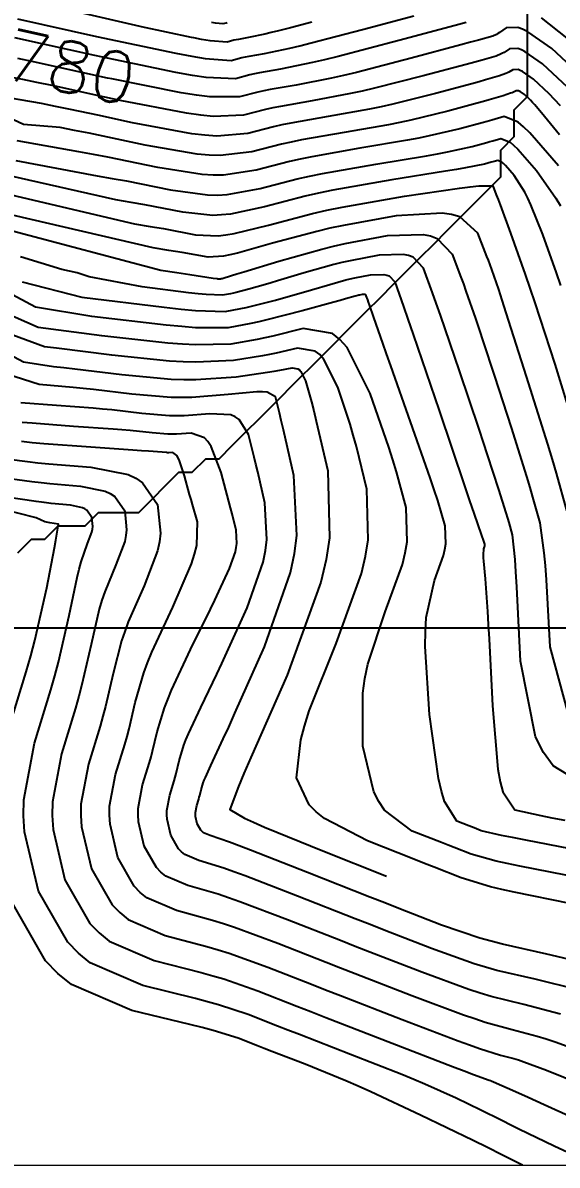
# Model space of a CAD drawing. Header units: metres. Extents: x 837117 to 838477, y 1189012 to 1191015.
# Drawn here: x 838005.3 to 838045.2, y 1189013.9 to 1189099 of the extents above; entities that cross this region are included whole.
import ezdxf

# ---------------------------------------------------------------- set-up
doc = ezdxf.new("R2010")
doc.units = ezdxf.units.M
doc.header["$LTSCALE"] = 0.3
doc.layers.add('COORD', color=7, linetype='Continuous', lineweight=20)
doc.layers.add('DRENAJE', color=5, linetype='Continuous', lineweight=25)
for name, color, linetype in [('COTAS 10', 1, 'Continuous'), ('COTAS INT', 252, 'Continuous'), ('MARCO IMP', 130, 'Continuous')]:
    doc.layers.add(name, color=color, linetype=linetype)
doc.styles.get("Standard").update_dxf_attribs({"font": 'simplex.shx'})

msp = doc.modelspace()

# ---------------------------------------------------------------- linework, layer by layer
at = {"layer": 'COORD'}
msp.add_line((837476.514, 1189013.872), (838476.514, 1189013.872), dxfattribs=at)
msp.add_lwpolyline([(837476.514, 1189013.872), (838476.514, 1189013.872), (838476.514, 1191013.872), (837476.514, 1191013.872)], close=True, dxfattribs=at)
at = {"layer": 'COTAS 10'}
for points, elevation in [([(838020.556, 1189098.966), (838020.481, 1189098.949), (838020.251, 1189098.89), (838019.685, 1189098.932), (838019.398, 1189098.98)], 1790), ([(838045.958, 1189094.154), (838044.082, 1189095.91), (838042.779, 1189096.806), (838042.494, 1189096.95), (838042.243, 1189097.049), (838041.61, 1189097.032), (838041.205, 1189096.76), (838041.096, 1189096.698), (838040.989, 1189096.642), (838040.616, 1189096.488), (838039.563, 1189096.19), (838039.027, 1189096.044), (838038.385, 1189095.869), (838035.187, 1189095.008), (838031.551, 1189094.089), (838030.633, 1189093.879), (838029.755, 1189093.687), (838026.904, 1189093.152), (838024.54, 1189092.737), (838023.968, 1189092.621), (838023.432, 1189092.504), (838021.794, 1189092.077), (838019.526, 1189091.984), (838018.593, 1189092.078), (838017.528, 1189092.224), (838012.58, 1189093.183), (838011.438, 1189093.432), (838007.511, 1189094.288), (838006.37, 1189094.526), (838005.342, 1189094.734), (838002.58, 1189095.24)], 1780), ([(838045.439, 1189079.408), (838045.125, 1189080.331), (838044.106, 1189083.202), (838043.213, 1189085.402), (838042.978, 1189085.902), (838042.748, 1189086.356), (838041.961, 1189087.602), (838041.316, 1189088.345), (838041.175, 1189088.481), (838041.05, 1189088.587), (838040.737, 1189088.717), (838040.459, 1189088.634), (838040.357, 1189088.605), (838040.244, 1189088.573), (838039.742, 1189088.437), (838038.335, 1189088.163), (838037.65, 1189088.045), (838036.838, 1189087.909), (838032.841, 1189087.264), (838028.444, 1189086.492), (838027.38, 1189086.276), (838026.383, 1189086.058), (838023.336, 1189085.264), (838020.816, 1189084.713), (838020.152, 1189084.649), (838019.501, 1189084.623), (838017.27, 1189084.85), (838014.436, 1189085.407), (838013.405, 1189085.589), (838012.268, 1189085.783), (838004.454, 1189087.546)], 1770), ([(838005.271, 1189079.661), (838009.726, 1189078.537), (838015.88, 1189077.778), (838017.137, 1189077.645), (838018.2, 1189077.545), (838020.425, 1189077.461), (838021.581, 1189077.674), (838021.97, 1189077.76), (838022.39, 1189077.859), (838024.155, 1189078.315), (838025.97, 1189078.818), (838026.421, 1189078.946), (838026.849, 1189079.069), (838028.208, 1189079.473), (838029.414, 1189079.808), (838029.745, 1189079.889), (838030.076, 1189079.963), (838031.26, 1189080.186), (838032.254, 1189080.219), (838032.464, 1189080.174), (838032.646, 1189080.105), (838033.068, 1189079.661), (838033.717, 1189077.83), (838034.042, 1189076.886), (838034.43, 1189075.754), (838036.356, 1189070.089), (838038.264, 1189064.462), (838038.64, 1189063.353), (838038.951, 1189062.439), (838039.525, 1189060.763), (838039.645, 1189060.419), (838039.67, 1189060.345), (838039.691, 1189060.28), (838039.737, 1189060.123), (838039.74, 1189060.013), (838039.735, 1189059.978), (838039.726, 1189059.94), (838039.671, 1189059.788), (838039.643, 1189059.342), (838039.653, 1189059.119), (838039.669, 1189058.854), (838039.788, 1189057.538), (838039.972, 1189055.117), (838040.03, 1189054.155), (838040.09, 1189053.067), (838040.332, 1189048.082), (838040.748, 1189043.359), (838040.918, 1189042.436), (838041.113, 1189041.679), (838042.012, 1189040.332), (838043.935, 1189039.921), (838044.774, 1189039.753), (838045.745, 1189039.563)], 1760), ([(838048.009, 1189028.748), (838044.386, 1189029.598), (838041.094, 1189030.322), (838040.233, 1189030.55), (838039.394, 1189030.791), (838036.545, 1189031.757), (838033.366, 1189032.993), (838032.318, 1189033.404), (838031.197, 1189033.843), (838026.545, 1189035.677), (838022.315, 1189037.331), (838021.46, 1189037.657), (838020.742, 1189037.927), (838019.294, 1189038.426), (838018.81, 1189038.636), (838018.701, 1189038.724), (838018.602, 1189038.825), (838018.333, 1189039.294), (838018.206, 1189039.839), (838018.196, 1189039.987), (838018.198, 1189040.134), (838018.296, 1189040.654), (838018.448, 1189041.146), (838018.484, 1189041.275), (838018.517, 1189041.4), (838018.614, 1189041.83), (838018.777, 1189042.357), (838018.851, 1189042.545), (838018.938, 1189042.751), (838019.358, 1189043.647), (838020.277, 1189045.617), (838020.679, 1189046.5), (838021.145, 1189047.53), (838023.359, 1189052.471), (838025.293, 1189058.017), (838025.583, 1189059.428), (838025.765, 1189060.786), (838025.533, 1189065.242), (838024.76, 1189068.64), (838024.601, 1189069.331), (838024.465, 1189069.914), (838024.174, 1189071.114), (838023.55, 1189071.439), (838023.205, 1189071.47), (838022.784, 1189071.474), (838020.642, 1189071.276), (838017.941, 1189071.057), (838017.169, 1189071.049), (838016.385, 1189071.064), (838013.466, 1189071.309), (838010.588, 1189071.656), (838009.83, 1189071.736), (838009.09, 1189071.809), (838006.559, 1189072.012), (838002.878, 1189073.177)], 1750), ([(838003.423, 1189065.152), (838006.007, 1189064.795), (838006.688, 1189064.715), (838007.354, 1189064.643), (838009.636, 1189064.449), (838011.47, 1189064.079), (838011.854, 1189063.896), (838012.184, 1189063.678), (838012.928, 1189062.6), (838013.067, 1189061.192), (838013.015, 1189060.766), (838012.925, 1189060.324), (838012.273, 1189058.6), (838011.437, 1189056.577), (838011.23, 1189055.947), (838011.034, 1189055.288), (838010.415, 1189052.655), (838009.742, 1189049.687), (838009.513, 1189048.816), (838009.264, 1189047.924), (838008.211, 1189044.522), (838007.535, 1189040.925), (838007.525, 1189039.91), (838007.591, 1189038.886), (838008.471, 1189035.117), (838010.33, 1189031.869), (838011.014, 1189031.174), (838011.771, 1189030.567), (838015.117, 1189029.11), (838018.631, 1189028.228), (838019.495, 1189027.984), (838020.311, 1189027.739), (838022.862, 1189026.855), (838025.759, 1189025.72), (838026.793, 1189025.318), (838027.927, 1189024.877), (838032.862, 1189022.969), (838037.371, 1189021.232), (838038.238, 1189020.899), (838038.939, 1189020.63), (838040.09, 1189020.197), (838040.183, 1189020.173), (838040.217, 1189020.162), (838040.254, 1189020.15), (838040.416, 1189020.09), (838042.048, 1189019.362), (838043.012, 1189018.927), (838044.197, 1189018.392), (838050.326, 1189015.619)], 1740)]:
    msp.add_lwpolyline(points, dxfattribs=dict(at, elevation=elevation))
at = {"layer": 'COTAS INT'}
for points, elevation in [([(838004.937, 1189099.27), (838010.816, 1189097.949), (838016.733, 1189096.698), (838017.921, 1189096.477), (838018.913, 1189096.311), (838020.868, 1189096.164), (838021.661, 1189096.371), (838021.921, 1189096.428), (838022.198, 1189096.484), (838023.342, 1189096.685), (838025.229, 1189097.08), (838025.974, 1189097.258), (838026.815, 1189097.467), (838030.657, 1189098.47), (838034.475, 1189099.495)], 1786), ([(838026.871, 1189099.013), (838025.275, 1189098.597), (838024.394, 1189098.367), (838023.852, 1189098.232), (838023.371, 1189098.117), (838022.155, 1189097.863), (838021.417, 1189097.733), (838021.239, 1189097.697), (838021.071, 1189097.66), (838020.56, 1189097.527), (838019.299, 1189097.622), (838018.66, 1189097.729), (838018.086, 1189097.836), (838017.894, 1189097.871), (838014.171, 1189098.659), (838014.078, 1189098.678), (838009.876, 1189099.657)], 1788), ([(838045.91, 1189097.83), (838043.998, 1189099.33)], 1784), ([(838038.378, 1189098.982), (838037.57, 1189098.765), (838033.365, 1189097.637), (838028.837, 1189096.46), (838027.826, 1189096.212), (838026.921, 1189095.998), (838024.53, 1189095.507), (838022.979, 1189095.235), (838022.603, 1189095.159), (838022.252, 1189095.082), (838021.177, 1189094.802), (838019.01, 1189094.893), (838017.97, 1189095.05), (838016.739, 1189095.265), (838012.115, 1189096.225), (838010.704, 1189096.517), (838004.741, 1189097.841)], 1784), ([(838047.348, 1189094.632), (838044.764, 1189097.052), (838042.967, 1189098.286), (838042.575, 1189098.485), (838042.229, 1189098.622), (838041.357, 1189098.599), (838040.855, 1189098.242), (838040.741, 1189098.168), (838040.638, 1189098.104), (838040.356, 1189097.967), (838039.296, 1189097.674), (838038.702, 1189097.513), (838037.978, 1189097.317), (838034.276, 1189096.323), (838030.194, 1189095.275), (838029.23, 1189095.045), (838028.338, 1189094.842), (838025.717, 1189094.33), (838023.759, 1189093.986), (838023.286, 1189093.89), (838022.842, 1189093.793), (838021.485, 1189093.439), (838019.268, 1189093.438), (838018.282, 1189093.564), (838017.134, 1189093.744), (838011.956, 1189094.787), (838011.642, 1189094.85), (838006.126, 1189096.065), (838004.962, 1189096.314)], 1782), ([(838045.404, 1189092.768), (838044.969, 1189093.249), (838044.567, 1189093.676), (838043.401, 1189094.768), (838042.59, 1189095.325), (838042.413, 1189095.415), (838042.257, 1189095.477), (838041.864, 1189095.466), (838041.554, 1189095.279), (838041.451, 1189095.229), (838041.34, 1189095.18), (838040.875, 1189095.009), (838039.829, 1189094.707), (838039.352, 1189094.575), (838038.793, 1189094.422), (838036.098, 1189093.694), (838032.908, 1189092.904), (838032.037, 1189092.712), (838031.171, 1189092.531), (838028.092, 1189091.974), (838025.321, 1189091.488), (838024.651, 1189091.352), (838024.022, 1189091.215), (838022.102, 1189090.714), (838019.784, 1189090.53), (838018.905, 1189090.592), (838017.923, 1189090.704), (838013.518, 1189091.517), (838010.921, 1189092.077), (838008.896, 1189092.512), (838007.777, 1189092.739), (838006.727, 1189092.944), (838003.518, 1189093.51)], 1778), ([(838045.343, 1189090.615), (838044.232, 1189091.985), (838043.505, 1189092.842), (838043.334, 1189093.031), (838043.177, 1189093.198), (838042.719, 1189093.626), (838042.402, 1189093.845), (838042.332, 1189093.88), (838042.271, 1189093.904), (838042.117, 1189093.9), (838041.904, 1189093.797), (838041.806, 1189093.759), (838041.691, 1189093.717), (838041.134, 1189093.53), (838040.095, 1189093.224), (838039.676, 1189093.106), (838039.201, 1189092.974), (838037.009, 1189092.38), (838034.264, 1189091.719), (838033.44, 1189091.545), (838032.588, 1189091.376), (838029.279, 1189090.797), (838026.102, 1189090.239), (838025.333, 1189090.083), (838024.612, 1189089.926), (838022.411, 1189089.352), (838020.042, 1189089.076), (838019.217, 1189089.106), (838018.317, 1189089.184), (838014.456, 1189089.85), (838010.281, 1189090.736), (838009.184, 1189090.951), (838008.112, 1189091.154), (838005.388, 1189091.401), (838000, 1189093.901)], 1776), ([(838045.27, 1189088.301), (838043.132, 1189090.76), (838042.665, 1189091.211), (838042.253, 1189091.561), (838041.216, 1189091.995), (838040.296, 1189091.719), (838039.957, 1189091.623), (838039.581, 1189091.518), (838037.92, 1189091.065), (838035.621, 1189090.534), (838034.844, 1189090.379), (838034.005, 1189090.22), (838030.466, 1189089.619), (838026.882, 1189088.99), (838026.015, 1189088.814), (838025.203, 1189088.637), (838022.719, 1189087.989), (838020.3, 1189087.621), (838019.528, 1189087.621), (838018.712, 1189087.664), (838015.394, 1189088.183), (838011.666, 1189088.959), (838010.591, 1189089.164), (838009.498, 1189089.364), (838004.921, 1189090.175)], 1774), ([(838004.804, 1189088.714), (838010.883, 1189087.573), (838011.998, 1189087.376), (838013.051, 1189087.183), (838016.332, 1189086.517), (838019.106, 1189086.143), (838019.84, 1189086.135), (838020.558, 1189086.167), (838023.028, 1189086.626), (838025.793, 1189087.347), (838026.698, 1189087.545), (838027.663, 1189087.741), (838031.653, 1189088.442), (838035.422, 1189089.065), (838036.247, 1189089.212), (838036.978, 1189089.349), (838038.831, 1189089.751), (838039.912, 1189090.046), (838040.157, 1189090.114), (838040.378, 1189090.177), (838040.977, 1189090.356), (838041.652, 1189090.074), (838041.92, 1189089.846), (838042.224, 1189089.553), (838043.616, 1189087.952), (838045.073, 1189085.912), (838045.418, 1189085.342)], 1772), ([(838004.454, 1189086.144), (838013.653, 1189083.993), (838014.812, 1189083.801), (838015.821, 1189083.63), (838018.208, 1189083.183), (838019.896, 1189083.103), (838020.463, 1189083.163), (838021.074, 1189083.259), (838023.644, 1189083.901), (838026.936, 1189084.763), (838028.001, 1189084.997), (838029.134, 1189085.229), (838033.783, 1189086.048), (838037.888, 1189086.656), (838038.678, 1189086.756), (838039.318, 1189086.825), (838040.377, 1189086.824), (838040.626, 1189086.162), (838040.756, 1189085.814), (838040.911, 1189085.395), (838041.692, 1189083.286), (838042.775, 1189080.224), (838043.121, 1189079.203), (838043.488, 1189078.108), (838044.981, 1189073.527), (838046.417, 1189068.91)], 1768), ([(838045.884, 1189062.625), (838045.123, 1189065.409), (838044.818, 1189066.438), (838044.473, 1189067.578), (838042.887, 1189072.625), (838041.365, 1189077.361), (838041.06, 1189078.304), (838040.805, 1189079.089), (838040.305, 1189080.593), (838040.038, 1189081.29), (838039.93, 1189081.566), (838039.807, 1189081.877), (838039.242, 1189083.299), (838037.906, 1189084.503), (838037.298, 1189084.677), (838036.586, 1189084.781), (838033.152, 1189084.582), (838029.242, 1189083.873), (838028.229, 1189083.656), (838027.247, 1189083.43), (838023.953, 1189082.539), (838021.332, 1189081.804), (838020.775, 1189081.677), (838020.29, 1189081.583), (838019.146, 1189081.517), (838017.206, 1189081.854), (838016.22, 1189082.014), (838015.038, 1189082.203), (838004.57, 1189084.626)], 1766), ([(838004.57, 1189083.457), (838015.616, 1189080.538), (838016.805, 1189080.355), (838017.781, 1189080.205), (838019.522, 1189079.942), (838019.81, 1189079.906), (838019.868, 1189079.9), (838019.917, 1189079.895), (838020.018, 1189079.891), (838020.068, 1189079.9), (838020.085, 1189079.904), (838020.103, 1189079.908), (838020.179, 1189079.927), (838020.878, 1189080.14), (838021.289, 1189080.265), (838021.795, 1189080.42), (838024.405, 1189081.22), (838027.611, 1189082.113), (838028.493, 1189082.326), (838029.372, 1189082.524), (838032.521, 1189083.117), (838035.164, 1189083.204), (838035.723, 1189083.084), (838036.207, 1189082.901), (838037.33, 1189081.72), (838037.983, 1189080.021), (838038.17, 1189079.512), (838038.36, 1189078.986), (838039.07, 1189076.946), (838039.92, 1189074.392), (838040.198, 1189073.543), (838040.495, 1189072.631), (838041.723, 1189068.823), (838042.872, 1189065.172), (838043.119, 1189064.36), (838043.336, 1189063.633), (838043.862, 1189061.723), (838044.175, 1189059.484), (838044.258, 1189058.55), (838044.339, 1189057.479), (838044.615, 1189052.476), (838045.981, 1189047.453)], 1764), ([(838048.504, 1189041.404), (838044.858, 1189043.606), (838044.136, 1189044.606), (838043.539, 1189045.775), (838042.423, 1189051.404), (838042.15, 1189056.944), (838042.085, 1189058.056), (838042.024, 1189058.986), (838041.84, 1189060.821), (838041.589, 1189061.731), (838041.486, 1189062.077), (838041.368, 1189062.464), (838040.821, 1189064.204), (838039.979, 1189066.778), (838039.675, 1189067.691), (838039.34, 1189068.692), (838037.878, 1189073.03), (838036.457, 1189077.189), (838036.148, 1189078.077), (838035.876, 1189078.851), (838035.199, 1189080.69), (838034.426, 1189081.503), (838034.093, 1189081.629), (838033.709, 1189081.711), (838031.891, 1189081.651), (838029.724, 1189081.244), (838029.119, 1189081.107), (838028.513, 1189080.961), (838026.307, 1189080.347), (838024.322, 1189079.744), (838023.855, 1189079.606), (838023.424, 1189079.479), (838022.167, 1189079.121), (838021.246, 1189078.883), (838021.028, 1189078.832), (838020.824, 1189078.787), (838020.222, 1189078.676), (838018.996, 1189078.728), (838018.4, 1189078.786), (838017.694, 1189078.862), (838014.216, 1189079.293), (838010.287, 1189080.048), (838009.371, 1189080.332), (838008.249, 1189080.595), (838005.154, 1189081.53)], 1762), ([(838047.822, 1189037.118), (838042.818, 1189038.076), (838041.828, 1189038.272), (838041.011, 1189038.438), (838039.492, 1189038.787), (838038.974, 1189038.989), (838038.789, 1189039.061), (838038.585, 1189039.142), (838037.697, 1189039.492), (838036.769, 1189040.951), (838036.539, 1189041.731), (838036.322, 1189042.673), (838035.638, 1189047.432), (838035.326, 1189052.507), (838035.344, 1189053.648), (838035.407, 1189054.675), (838036.01, 1189057.432), (838036.68, 1189059.278), (838036.785, 1189059.731), (838036.855, 1189060.158), (838036.819, 1189061.491), (838036.263, 1189063.389), (838036.006, 1189064.174), (838035.704, 1189065.07), (838034.243, 1189069.243), (838032.755, 1189073.416), (838032.437, 1189074.313), (838032.159, 1189075.099), (838031.496, 1189077.003), (838031.169, 1189077.966), (838031.103, 1189078.159), (838031.047, 1189078.32), (838030.937, 1189078.631), (838030.865, 1189078.707), (838030.834, 1189078.718), (838030.798, 1189078.726), (838030.629, 1189078.72), (838030.428, 1189078.683), (838030.372, 1189078.67), (838030.315, 1189078.656), (838030.11, 1189078.599), (838029.376, 1189078.393), (838028.987, 1189078.286), (838028.516, 1189078.157), (838026.143, 1189077.509), (838023.533, 1189076.834), (838022.913, 1189076.688), (838022.337, 1189076.56), (838020.628, 1189076.246), (838018.208, 1189076.255), (838017.184, 1189076.331), (838016.006, 1189076.439), (838010.474, 1189077.092), (838006.264, 1189077.792), (838000, 1189081.129)], 1758), ([(838046.963, 1189035.238), (838042.387, 1189036.137), (838041.43, 1189036.341), (838040.607, 1189036.526), (838038.755, 1189037.03), (838037.488, 1189037.523), (838037.034, 1189037.701), (838036.535, 1189037.897), (838034.36, 1189038.755), (838032.295, 1189040.318), (838031.865, 1189040.958), (838031.497, 1189041.688), (838030.681, 1189045.077), (838030.685, 1189049.029), (838030.834, 1189050.115), (838031.047, 1189051.197), (838032.35, 1189055.077), (838033.634, 1189058.616), (838033.836, 1189059.484), (838033.97, 1189060.303), (838033.9, 1189062.858), (838033.184, 1189065.523), (838032.911, 1189066.412), (838032.606, 1189067.366), (838031.236, 1189071.358), (838029.507, 1189074.786), (838028.975, 1189075.385), (838028.42, 1189075.832), (838026.225, 1189076.183), (838023.971, 1189075.617), (838023.379, 1189075.487), (838022.801, 1189075.368), (838020.831, 1189075.032), (838018.215, 1189074.966), (838017.23, 1189075.018), (838016.131, 1189075.099), (838011.222, 1189075.646), (838006.484, 1189076.257), (838003.928, 1189077.383)], 1756), ([(838046.104, 1189033.358), (838041.956, 1189034.199), (838041.031, 1189034.411), (838040.202, 1189034.614), (838038.018, 1189035.272), (838036.001, 1189036.058), (838035.279, 1189036.341), (838034.484, 1189036.653), (838031.022, 1189038.018), (838027.821, 1189039.684), (838027.191, 1189040.185), (838026.672, 1189040.703), (838025.725, 1189042.721), (838026.044, 1189045.551), (838026.324, 1189046.581), (838026.687, 1189047.719), (838028.69, 1189052.721), (838030.589, 1189057.953), (838030.886, 1189059.237), (838031.086, 1189060.448), (838030.982, 1189064.226), (838030.194, 1189067.405), (838029.963, 1189068.24), (838029.725, 1189069.055), (838028.817, 1189071.832), (838027.781, 1189073.886), (838027.462, 1189074.245), (838027.129, 1189074.513), (838025.814, 1189074.723), (838024.226, 1189074.351), (838023.722, 1189074.252), (838023.19, 1189074.154), (838021.035, 1189073.817), (838018.222, 1189073.677), (838017.276, 1189073.704), (838016.257, 1189073.76), (838011.97, 1189074.2), (838007.852, 1189074.723), (838006.939, 1189074.831), (838003.637, 1189076.039)], 1754), ([(838003.169, 1189074.871), (838005.388, 1189073.703), (838007.607, 1189073.366), (838008.385, 1189073.284), (838009.22, 1189073.19), (838012.718, 1189072.755), (838016.382, 1189072.421), (838017.322, 1189072.391), (838018.23, 1189072.388), (838021.238, 1189072.602), (838023.578, 1189072.941), (838024.065, 1189073.017), (838024.481, 1189073.084), (838025.403, 1189073.263), (838025.839, 1189073.193), (838025.949, 1189073.104), (838026.054, 1189072.986), (838026.398, 1189072.305), (838026.844, 1189070.743), (838027.014, 1189070.068), (838027.205, 1189069.287), (838028.063, 1189065.593), (838028.201, 1189060.593), (838027.937, 1189058.99), (838027.543, 1189057.291), (838025.029, 1189050.365), (838022.327, 1189044.241), (838021.814, 1189043.048), (838021.403, 1189042.072), (838020.768, 1189040.365), (838021.847, 1189039.718), (838022.516, 1189039.412), (838023.347, 1189039.05), (838027.685, 1189037.282), (838032.434, 1189035.409)], 1752), ([(838046.74, 1189026.92), (838043.527, 1189027.718), (838040.663, 1189028.384), (838039.834, 1189028.62), (838038.989, 1189028.879), (838035.808, 1189029.999), (838032.278, 1189031.37), (838031.213, 1189031.786), (838030.109, 1189032.219), (838025.808, 1189033.912), (838021.914, 1189035.412), (838021.067, 1189035.722), (838020.32, 1189035.987), (838018.459, 1189036.562), (838017.403, 1189037.022), (838017.164, 1189037.214), (838016.948, 1189037.433), (838016.361, 1189038.459), (838016.083, 1189039.648), (838016.062, 1189039.972), (838016.065, 1189040.292), (838016.279, 1189041.427), (838016.611, 1189042.501), (838016.69, 1189042.783), (838016.762, 1189043.058), (838016.974, 1189043.995), (838017.329, 1189045.146), (838017.491, 1189045.557), (838017.681, 1189046.007), (838018.598, 1189047.962), (838019.796, 1189050.449), (838020.163, 1189051.234), (838020.546, 1189052.061), (838022.055, 1189055.395), (838023.238, 1189058.787), (838023.415, 1189059.65), (838023.526, 1189060.481), (838023.384, 1189063.206), (838022.848, 1189065.514), (838022.711, 1189066.081), (838022.579, 1189066.616), (838022.143, 1189068.291), (838021.456, 1189069.424), (838021.166, 1189069.618), (838020.832, 1189069.76), (838019.264, 1189069.84), (838017.363, 1189069.686), (838016.819, 1189069.681), (838016.268, 1189069.691), (838014.214, 1189069.863), (838011.956, 1189070.123), (838011.276, 1189070.189), (838010.573, 1189070.252), (838007.836, 1189070.457), (838005.193, 1189070.656)], 1748), ([(838045.417, 1189025.112), (838042.668, 1189025.838), (838040.232, 1189026.446), (838039.435, 1189026.69), (838038.585, 1189026.967), (838035.072, 1189028.242), (838031.19, 1189029.747), (838030.108, 1189030.169), (838029.022, 1189030.594), (838025.072, 1189032.148), (838021.513, 1189033.494), (838020.674, 1189033.788), (838019.898, 1189034.047), (838017.623, 1189034.699), (838015.995, 1189035.408), (838015.626, 1189035.704), (838015.293, 1189036.042), (838014.388, 1189037.623), (838013.96, 1189039.458), (838013.928, 1189039.956), (838013.933, 1189040.45), (838014.262, 1189042.201), (838014.774, 1189043.857), (838014.895, 1189044.291), (838015.007, 1189044.715), (838015.334, 1189046.16), (838015.881, 1189047.936), (838016.131, 1189048.568), (838016.424, 1189049.262), (838017.838, 1189052.278), (838019.315, 1189055.281), (838019.647, 1189055.968), (838019.946, 1189056.591), (838020.75, 1189058.319), (838021.182, 1189059.557), (838021.247, 1189059.872), (838021.287, 1189060.176), (838021.236, 1189061.171), (838020.937, 1189062.387), (838020.822, 1189062.83), (838020.694, 1189063.319), (838020.112, 1189065.468), (838019.362, 1189067.408), (838019.126, 1189067.766), (838018.879, 1189068.045), (838017.885, 1189068.404), (838016.785, 1189068.315), (838016.47, 1189068.312), (838016.151, 1189068.318), (838014.962, 1189068.418), (838013.324, 1189068.589), (838012.722, 1189068.641), (838012.056, 1189068.694), (838009.113, 1189068.901), (838006.039, 1189069.133), (838005.291, 1189069.202)], 1746), ([(838048.346, 1189021.808), (838045.09, 1189023), (838044.347, 1189023.25), (838043.672, 1189023.466), (838041.808, 1189023.957), (838039.801, 1189024.507), (838039.036, 1189024.759), (838038.18, 1189025.055), (838034.335, 1189026.484), (838030.103, 1189028.124), (838029.003, 1189028.552), (838027.934, 1189028.969), (838024.335, 1189030.383), (838021.112, 1189031.576), (838020.281, 1189031.853), (838019.476, 1189032.108), (838016.788, 1189032.836), (838014.587, 1189033.794), (838014.089, 1189034.194), (838013.639, 1189034.651), (838012.416, 1189036.788), (838011.837, 1189039.267), (838011.793, 1189039.941), (838011.8, 1189040.609), (838012.245, 1189042.975), (838012.938, 1189045.212), (838013.101, 1189045.8), (838013.252, 1189046.373), (838013.694, 1189048.325), (838014.345, 1189050.547), (838014.627, 1189051.29), (838014.954, 1189052.088), (838016.502, 1189055.432), (838017.905, 1189058.661), (838018.14, 1189059.387), (838018.308, 1189060.04), (838018.359, 1189061.79), (838017.975, 1189063.09), (838017.868, 1189063.46), (838017.762, 1189063.834), (838017.375, 1189065.218), (838017.006, 1189066.345), (838016.911, 1189066.557), (838016.818, 1189066.725), (838016.507, 1189066.968), (838016.207, 1189066.944), (838016.121, 1189066.943), (838016.034, 1189066.945), (838015.71, 1189066.972), (838014.692, 1189067.056), (838014.168, 1189067.093), (838013.538, 1189067.137), (838010.39, 1189067.345), (838006.886, 1189067.61), (838006.032, 1189067.688), (838005.229, 1189067.769)], 1744), ([(838004.302, 1189066.458), (838005.676, 1189066.279), (838006.455, 1189066.196), (838007.261, 1189066.117), (838010.395, 1189065.872), (838013.172, 1189065.313), (838013.753, 1189065.036), (838014.253, 1189064.706), (838015.379, 1189063.073), (838015.589, 1189060.941), (838015.511, 1189060.296), (838015.374, 1189059.628), (838014.388, 1189057.016), (838013.195, 1189054.332), (838012.929, 1189053.618), (838012.689, 1189052.917), (838012.054, 1189050.49), (838011.497, 1189048.03), (838011.307, 1189047.308), (838011.101, 1189046.568), (838010.228, 1189043.748), (838009.667, 1189040.767), (838009.659, 1189039.925), (838009.714, 1189039.076), (838010.444, 1189035.952), (838011.984, 1189033.26), (838012.551, 1189032.684), (838013.179, 1189032.18), (838015.952, 1189030.973), (838019.053, 1189030.168), (838019.888, 1189029.919), (838020.711, 1189029.658), (838023.599, 1189028.619), (838026.847, 1189027.345), (838027.898, 1189026.935), (838029.015, 1189026.501), (838033.599, 1189024.727), (838037.776, 1189023.143), (838038.637, 1189022.829), (838039.37, 1189022.569), (838040.949, 1189022.077), (838041.928, 1189021.819), (838042.282, 1189021.706), (838042.672, 1189021.575), (838044.381, 1189020.949), (838046.952, 1189019.895)], 1742), ([(838045.951, 1189014.818), (838044.93, 1189015.295), (838042.301, 1189016.564), (838040.489, 1189017.472), (838039.983, 1189017.722), (838039.476, 1189017.971), (838037.632, 1189018.865), (838035.297, 1189019.906), (838034.48, 1189020.248), (838033.589, 1189020.613), (838029.758, 1189022.125), (838025.963, 1189023.593), (838025.096, 1189023.929), (838024.308, 1189024.235), (838022.125, 1189025.09), (838019.91, 1189025.821), (838019.102, 1189026.049), (838018.209, 1189026.289), (838014.282, 1189027.247), (838010.363, 1189028.953), (838009.477, 1189029.664), (838008.676, 1189030.478), (838006.499, 1189034.282), (838005.468, 1189038.695), (838005.39, 1189039.894), (838005.402, 1189041.083), (838006.194, 1189045.296), (838007.428, 1189049.279), (838007.718, 1189050.325), (838007.987, 1189051.345), (838008.775, 1189054.821), (838009.378, 1189057.658), (838009.531, 1189058.276), (838009.678, 1189058.821), (838010.158, 1189060.183), (838010.475, 1189061.021), (838010.519, 1189061.236), (838010.544, 1189061.443), (838010.477, 1189062.127), (838010.115, 1189062.651), (838009.955, 1189062.757), (838009.768, 1189062.846), (838008.877, 1189063.025), (838007.447, 1189063.169), (838006.92, 1189063.235), (838006.337, 1189063.312), (838003.761, 1189063.687)], 1738), ([(838004.177, 1189046.069), (838005.587, 1189050.617), (838005.919, 1189051.804), (838006.224, 1189052.959), (838007.112, 1189056.869), (838007.684, 1189059.852), (838007.79, 1189060.422), (838007.874, 1189060.881), (838007.987, 1189061.618), (838007.35, 1189061.722), (838006.961, 1189061.783), (838006.322, 1189062.079), (838003.578, 1189062.78)], 1736), ([(838042.583, 1189013.872), (838041.035, 1189014.648), (838039.965, 1189015.177), (838038.891, 1189015.705), (838034.987, 1189017.597), (838031.278, 1189019.323), (838030.327, 1189019.746), (838029.41, 1189020.146), (838026.375, 1189021.389), (838023.896, 1189022.347), (838023.33, 1189022.567), (838022.815, 1189022.767), (838021.389, 1189023.326), (838019.509, 1189023.903), (838018.709, 1189024.115), (838017.787, 1189024.349), (838013.446, 1189025.383), (838008.956, 1189027.339), (838007.939, 1189028.153), (838007.021, 1189029.087), (838004.526, 1189033.446)], 1736)]:
    msp.add_lwpolyline(points, dxfattribs=dict(at, elevation=elevation))
at = {"layer": 'DRENAJE'}
msp.add_polyline3d([(838042.932, 1189104.454, 0), (838042.932, 1189093.458, 0), (838041.933, 1189092.459, 0), (838041.933, 1189090.459, 0), (838040.933, 1189089.46, 0), (838040.933, 1189087.46, 0), (838038.934, 1189085.461, 0), (838036.934, 1189083.462, 0), (838035.935, 1189082.462, 0), (838034.935, 1189081.462, 0), (838033.935, 1189080.463, 0), (838032.936, 1189079.463, 0), (838031.936, 1189078.463, 0), (838030.936, 1189077.464, 0), (838029.937, 1189076.464, 0), (838027.937, 1189074.465, 0), (838026.938, 1189073.465, 0), (838025.938, 1189072.465, 0), (838023.939, 1189070.466, 0), (838022.939, 1189069.466, 0), (838021.939, 1189068.467, 0), (838020.94, 1189067.467, 0), (838019.94, 1189066.467, 0), (838018.94, 1189066.467, 0), (838017.941, 1189065.468, 0), (838016.941, 1189065.468, 0), (838015.941, 1189064.468, 0), (838014.942, 1189063.468, 0), (838013.942, 1189062.469, 0), (838010.943, 1189062.469, 0), (838009.943, 1189061.469, 0), (838007.944, 1189061.469, 0), (838006.944, 1189060.469, 0), (838005.945, 1189060.469, 0), (838004.945, 1189059.47, 0)], dxfattribs=at)
at = {"layer": 'MARCO IMP'}
msp.add_lwpolyline([(837116.514, 1189053.872), (837116.514, 1191013.872), (838476.514, 1191013.872), (838476.514, 1189053.872), (837116.514, 1189053.872)], dxfattribs=at)

# ---------------------------------------------------------------- texts
at = {"layer": 'COTAS 10', "insert": (838000.511, 1189095.566, 1780), "char_height": 3.8, "attachment_point": 7, "rotation": 347.54063}
msp.add_mtext('1780', dxfattribs=at)

doc.saveas('drawing.dxf')
